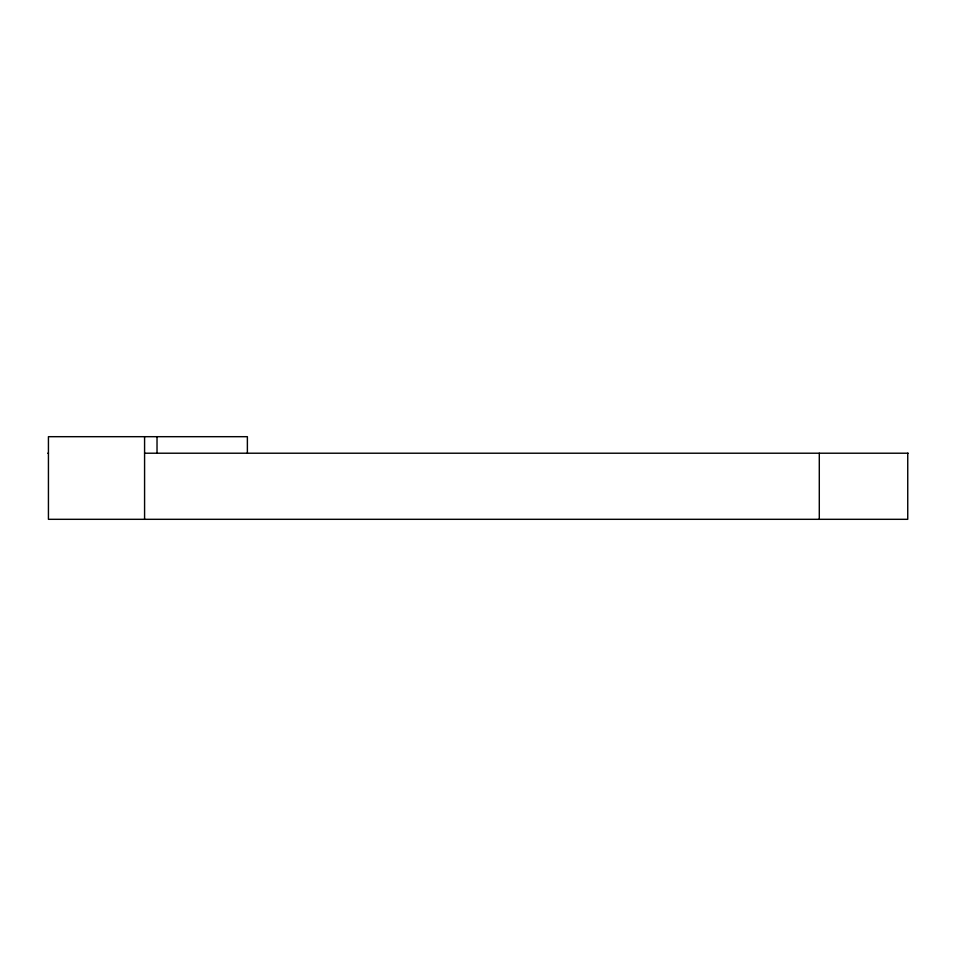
<?xml version="1.0" encoding="UTF-8"?>
<svg xmlns="http://www.w3.org/2000/svg" width="956" height="956" viewBox="0 0 956 956"><rect width="100%" height="100%" fill="white"/><g stroke="black" fill="none" stroke-linecap="round" stroke-linejoin="round"><path stroke-width="1.43" d="M47.8 453.216L48.433 453.216M144.583 453.216L908.2 453.216M907.746 453.216L907.746 519.311L48.433 519.311L48.433 436.689L247.377 436.689L247.377 453.216M819.292 453.216L819.292 519.311M157.023 436.689L157.023 453.216M144.583 436.689L144.583 519.311"/></g></svg>
